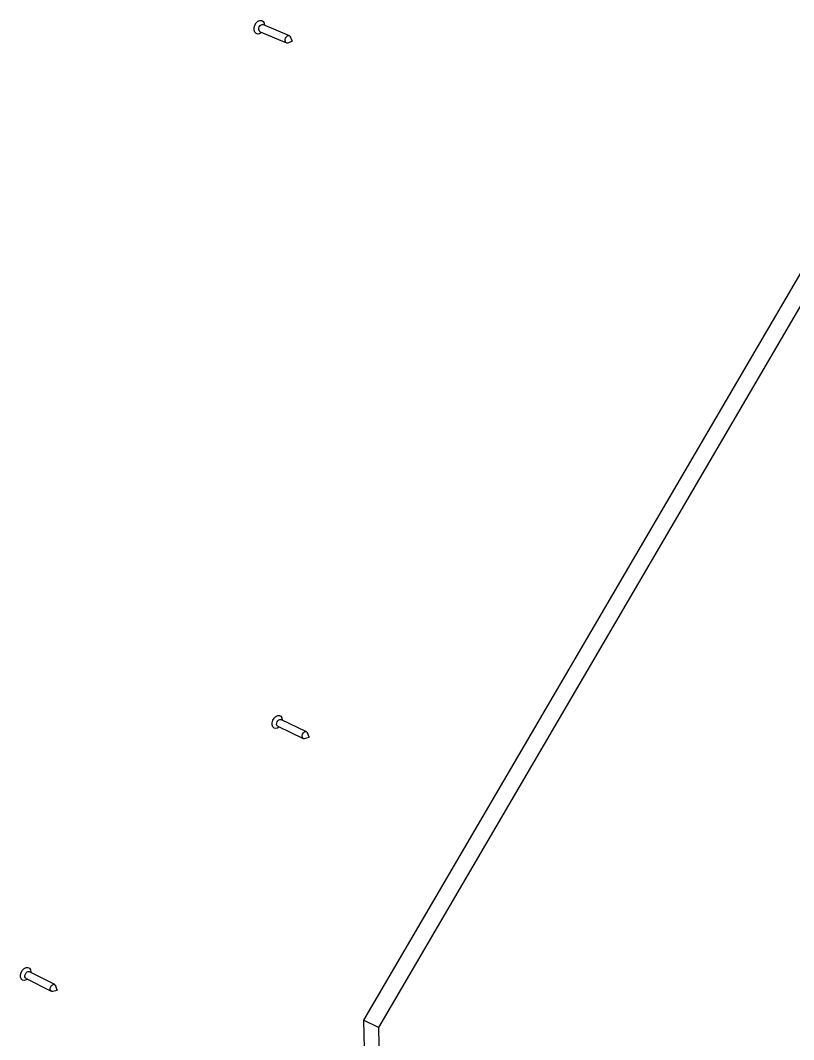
# Model space of a CAD drawing. Extents: x 0 to 156, y 0 to 216.
# Drawn here: x 48.8 to 99.3, y 149.4 to 216 of the extents above; entities that cross this region are included whole.
import ezdxf

# ---------------------------------------------------------------- set-up
doc = ezdxf.new("R2010")
doc.units = 0
doc.layers.get('0').update_dxf_attribs({"linetype": 'CONTINUOUS'})

msp = doc.modelspace()

# ---------------------------------------------------------------- linework, layer by layer
at = {"color": 7, "linetype": 'CONTINUOUS'}
for p, q in [((66.387, 214.991), (64.667, 215.714)), ((64.475, 215.251), (66.195, 214.526)), ((66.293, 214.527), (66.576, 214.631)), ((66.581, 214.644), (66.456, 214.92)), ((102.015, 203.393), (71.222, 150.721)), ((103.018, 202.975), (72.195, 150.239)), ((65.631, 169.902), (67.296, 169.11)), ((67.503, 169.548), (65.838, 170.339)), ((67.383, 169.106), (67.675, 169.191)), ((67.681, 169.203), (67.562, 169.483)), ((51.077, 153.052), (49.426, 153.885)), ((49.205, 153.449), (50.856, 152.614)), ((50.947, 152.608), (51.24, 152.687)), ((51.246, 152.7), (51.137, 152.982)), ((72.195, 150.239), (71.222, 150.721)), ((71.222, 150.721), (72.213, 105.316)), ((72.195, 150.239), (73.154, 104.798))]:
    msp.add_line(p, q, dxfattribs=at)
for points in [[(64.085, 215.355), (64.088, 215.515), (64.136, 215.68), (64.222, 215.826), (64.337, 215.934), (64.463, 215.989), (64.583, 215.984), (64.683, 215.92), (64.747, 215.805), (64.768, 215.672)], [(64.39, 215.381), (64.392, 215.473), (64.421, 215.566), (64.474, 215.646), (64.541, 215.701), (64.613, 215.723), (64.667, 215.714)], [(64.576, 215.208), (64.572, 215.204), (64.45, 215.121), (64.324, 215.095), (64.212, 215.129), (64.129, 215.22), (64.085, 215.355)], [(66.109, 214.657), (66.111, 214.748), (66.141, 214.841), (66.193, 214.922), (66.261, 214.977), (66.332, 215), (66.398, 214.985), (66.447, 214.936), (66.456, 214.92)], [(66.57, 214.635), (66.571, 214.632), (66.572, 214.631), (66.574, 214.63), (66.577, 214.631), (66.579, 214.633), (66.581, 214.636), (66.582, 214.639), (66.582, 214.642), (66.581, 214.644), (66.579, 214.646), (66.577, 214.646), (66.575, 214.646), (66.573, 214.644), (66.571, 214.641), (66.57, 214.638), (66.57, 214.635)], [(65.265, 169.99), (65.267, 170.141), (65.313, 170.297), (65.397, 170.439), (65.508, 170.548), (65.629, 170.607), (65.746, 170.61), (65.842, 170.556), (65.904, 170.452), (65.924, 170.313), (65.923, 170.299)], [(65.559, 170.015), (65.561, 170.101), (65.59, 170.189), (65.64, 170.268), (65.705, 170.324), (65.774, 170.349), (65.838, 170.339), (65.838, 170.339)], [(65.716, 169.862), (65.616, 169.793), (65.495, 169.761), (65.387, 169.787), (65.307, 169.867), (65.265, 169.99)], [(65.631, 169.902), (65.583, 169.945), (65.559, 170.015)], [(67.224, 169.223), (67.226, 169.309), (67.255, 169.398), (67.305, 169.476), (67.37, 169.533), (67.44, 169.558), (67.503, 169.548), (67.55, 169.505), (67.562, 169.483)], [(67.669, 169.194), (67.67, 169.192), (67.672, 169.191), (67.674, 169.19), (67.676, 169.191), (67.678, 169.193), (67.68, 169.196), (67.681, 169.199), (67.681, 169.202), (67.68, 169.204), (67.679, 169.205), (67.677, 169.206), (67.674, 169.205), (67.672, 169.203), (67.67, 169.2), (67.669, 169.197), (67.669, 169.194)], [(48.838, 153.533), (48.839, 153.683), (48.885, 153.841), (48.97, 153.985), (49.083, 154.096), (49.208, 154.158), (49.329, 154.164), (49.429, 154.112), (49.494, 154.01), (49.516, 153.871), (49.515, 153.84)], [(49.135, 153.557), (49.137, 153.643), (49.165, 153.732), (49.216, 153.812), (49.283, 153.87), (49.354, 153.896), (49.42, 153.888), (49.426, 153.885)], [(49.295, 153.404), (49.204, 153.344), (49.079, 153.309), (48.967, 153.332), (48.883, 153.41), (48.838, 153.533)], [(49.205, 153.449), (49.161, 153.488), (49.135, 153.557)], [(50.786, 152.722), (50.788, 152.808), (50.816, 152.898), (50.868, 152.978), (50.934, 153.035), (51.006, 153.062), (51.071, 153.054), (51.121, 153.013), (51.137, 152.982)], [(51.234, 152.691), (51.235, 152.689), (51.237, 152.687), (51.239, 152.687), (51.241, 152.688), (51.244, 152.69), (51.245, 152.692), (51.246, 152.695), (51.246, 152.698), (51.245, 152.701), (51.244, 152.702), (51.242, 152.702), (51.239, 152.701), (51.237, 152.699), (51.235, 152.697), (51.234, 152.694), (51.234, 152.691)]]:
    msp.add_lwpolyline(points, dxfattribs=at)
for centre, radius, start, end in [((64.54, 215.387), 0.15, 182.10715, 244.61162), ((66.246, 214.655), 0.137, 179.32833, 290.20057), ((67.347, 169.224), 0.123, 180.48621, 286.724), ((50.912, 152.728), 0.126, 182.78217, 286.25604)]:
    msp.add_arc(centre, radius, start, end, dxfattribs=at)

doc.saveas('drawing.dxf')
